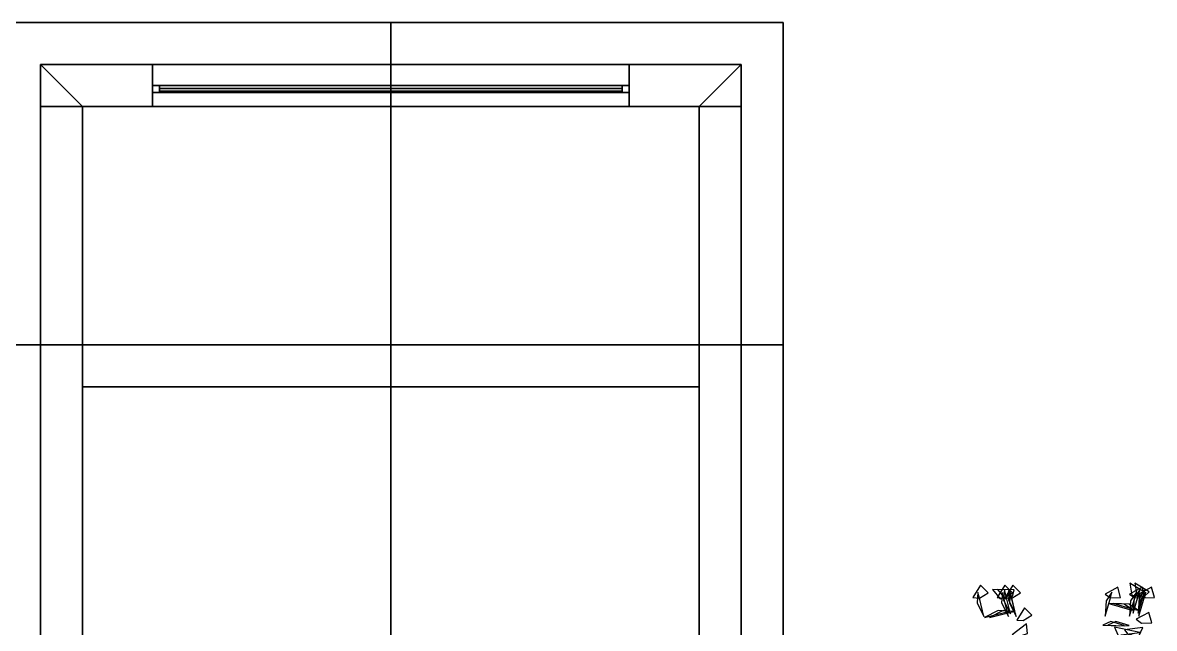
# Model space of a CAD drawing. Header units: millimetres. Extents: x 116.8 to 135.8, y -35.1 to -13.1.
# Drawn here: x 123.72 to 131.79, y -17.86 to -13.54 of the extents above; entities that cross this region are included whole.
import ezdxf

# ---------------------------------------------------------------- set-up
doc = ezdxf.new("R2010")
doc.units = ezdxf.units.MM
for name, color, linetype in [('COPERTURA', 252, 'CONTINUOUS'), ('CROMATO', 251, 'CONTINUOUS'), ('FOGLIE', 62, 'CONTINUOUS'), ('PARETE_INTERNA', 7, 'CONTINUOUS'), ('PAVIMENTO_ESTERNO', 2, 'CONTINUOUS'), ('RIVESTIMENTO', 33, 'CONTINUOUS'), ('SOFFITTO', 41, 'CONTINUOUS'), ('VETRO', 137, 'CONTINUOUS')]:
    doc.layers.add(name, color=color, linetype=linetype)

msp = doc.modelspace()

# ---------------------------------------------------------------- linework, layer by layer
at = {"layer": 'COPERTURA'}
for points in [[(129.143016, -13.5399, 6.3), (123.543016, -13.5399, 6.3), (123.543016, -13.5399, 5.7), (129.143016, -13.5399, 5.7)], [(123.543016, -13.5399, 6.3), (123.543016, -15.8399, 6.3), (126.343016, -15.8399, 6.3), (126.343016, -13.5399, 6.3)], [(126.343016, -13.5399, 6.3), (126.343016, -15.8399, 6.3), (129.143016, -15.8399, 6.3), (129.143016, -13.5399, 6.3)], [(129.143016, -18.1399, 5.7), (129.143016, -13.5399, 5.7), (129.143016, -13.5399, 6.3), (129.143016, -18.1399, 6.3)], [(123.543016, -15.8399, 6.3), (123.543016, -18.1399, 6.3), (126.343016, -18.1399, 6.3), (126.343016, -15.8399, 6.3)], [(126.343016, -15.8399, 6.3), (126.343016, -18.1399, 6.3), (129.143016, -18.1399, 6.3), (129.143016, -15.8399, 6.3)]]:
    msp.add_3dface(points, dxfattribs=at)
at = {"layer": 'CROMATO'}
for points in [[(128.043016, -13.9899, 5.3), (127.993016, -13.9899, 5.25), (124.693016, -13.9899, 5.25), (124.643016, -13.9899, 5.3)], [(128.043016, -14.0399, 5.3), (124.643016, -14.0399, 5.3), (124.643016, -13.9899, 5.3), (128.043016, -13.9899, 5.3)], [(124.693016, -13.9899, 5.25), (124.693016, -13.9899, 4.85), (124.643016, -13.9899, 4.8), (124.643016, -13.9899, 5.3)], [(124.643016, -13.9899, 5.3), (124.643016, -13.9899, 4.8), (124.643016, -14.0399, 4.8), (124.643016, -14.0399, 5.3)], [(124.693016, -14.0399, 5.25), (124.643016, -14.0399, 5.3), (124.643016, -13.9899, 5.3), (124.693016, -13.9899, 5.25)], [(127.993016, -13.9899, 4.85), (128.043016, -13.9899, 4.8), (124.643016, -13.9899, 4.8), (124.693016, -13.9899, 4.85)], [(124.693016, -13.9899, 4.85), (124.643016, -13.9899, 4.8), (124.643016, -14.0399, 4.8), (124.693016, -14.0399, 4.85)], [(124.643016, -13.9899, 4.8), (128.043016, -13.9899, 4.8), (128.043016, -14.0399, 4.8), (124.643016, -14.0399, 4.8)], [(127.993016, -13.9899, 2.05), (128.043016, -13.9899, 2), (124.643016, -13.9899, 2), (124.693016, -13.9899, 2.05)], [(124.643016, -13.9899, 2), (128.043016, -13.9899, 2), (128.043016, -14.0399, 2), (124.643016, -14.0399, 2)], [(128.043016, -13.9899, 2.5), (127.993016, -13.9899, 2.45), (124.693016, -13.9899, 2.45), (124.643016, -13.9899, 2.5)], [(128.043016, -14.0399, 2.5), (124.643016, -14.0399, 2.5), (124.643016, -13.9899, 2.5), (128.043016, -13.9899, 2.5)], [(124.693016, -13.9899, 2.45), (124.693016, -13.9899, 2.05), (124.643016, -13.9899, 2), (124.643016, -13.9899, 2.5)], [(124.643016, -13.9899, 2.5), (124.643016, -13.9899, 2), (124.643016, -14.0399, 2), (124.643016, -14.0399, 2.5)], [(124.643016, -13.9899, 2), (124.693016, -13.9899, 2.05), (124.693016, -14.0399, 2.05), (124.643016, -14.0399, 2)], [(124.693016, -14.0399, 2.45), (124.643016, -14.0399, 2.5), (124.643016, -13.9899, 2.5), (124.693016, -13.9899, 2.45)], [(124.643016, -14.0399, 5.3), (124.693016, -14.0399, 5.25), (127.993016, -14.0399, 5.25), (128.043016, -14.0399, 5.3)], [(124.643016, -14.0399, 5.3), (124.643016, -14.0399, 4.8), (124.693016, -14.0399, 4.85), (124.693016, -14.0399, 5.25)], [(124.693016, -14.0399, 4.85), (124.643016, -14.0399, 4.8), (128.043016, -14.0399, 4.8), (127.993016, -14.0399, 4.85)], [(124.693016, -14.0399, 2.05), (124.643016, -14.0399, 2), (128.043016, -14.0399, 2), (127.993016, -14.0399, 2.05)], [(124.643016, -14.0399, 2.5), (124.693016, -14.0399, 2.45), (127.993016, -14.0399, 2.45), (128.043016, -14.0399, 2.5)], [(124.643016, -14.0399, 2.5), (124.643016, -14.0399, 2), (124.693016, -14.0399, 2.05), (124.693016, -14.0399, 2.45)], [(124.693016, -13.9899, 5.25), (127.993016, -13.9899, 5.25), (127.993016, -14.0399, 5.25), (124.693016, -14.0399, 5.25)], [(124.693016, -13.9899, 4.85), (124.693016, -13.9899, 5.25), (124.693016, -14.0399, 5.25), (124.693016, -14.0399, 4.85)], [(127.993016, -14.0399, 4.85), (124.693016, -14.0399, 4.85), (124.693016, -13.9899, 4.85), (127.993016, -13.9899, 4.85)], [(127.993016, -14.0399, 2.05), (124.693016, -14.0399, 2.05), (124.693016, -13.9899, 2.05), (127.993016, -13.9899, 2.05)], [(124.693016, -13.9899, 2.45), (127.993016, -13.9899, 2.45), (127.993016, -14.0399, 2.45), (124.693016, -14.0399, 2.45)], [(124.693016, -13.9899, 2.05), (124.693016, -13.9899, 2.45), (124.693016, -14.0399, 2.45), (124.693016, -14.0399, 2.05)], [(128.043016, -13.9899, 4.8), (127.993016, -13.9899, 4.85), (127.993016, -13.9899, 5.25), (128.043016, -13.9899, 5.3)], [(128.043016, -13.9899, 5.3), (127.993016, -13.9899, 5.25), (127.993016, -14.0399, 5.25), (128.043016, -14.0399, 5.3)], [(127.993016, -13.9899, 5.25), (127.993016, -13.9899, 4.85), (127.993016, -14.0399, 4.85), (127.993016, -14.0399, 5.25)], [(127.993016, -13.9899, 4.85), (128.043016, -13.9899, 4.8), (128.043016, -14.0399, 4.8), (127.993016, -14.0399, 4.85)], [(128.043016, -13.9899, 2), (127.993016, -13.9899, 2.05), (127.993016, -13.9899, 2.45), (128.043016, -13.9899, 2.5)], [(127.993016, -13.9899, 2.45), (127.993016, -13.9899, 2.05), (127.993016, -14.0399, 2.05), (127.993016, -14.0399, 2.45)], [(128.043016, -13.9899, 2), (127.993016, -13.9899, 2.05), (127.993016, -14.0399, 2.05), (128.043016, -14.0399, 2)], [(127.993016, -13.9899, 2.45), (128.043016, -13.9899, 2.5), (128.043016, -14.0399, 2.5), (127.993016, -14.0399, 2.45)], [(128.043016, -14.0399, 5.3), (127.993016, -14.0399, 5.25), (127.993016, -14.0399, 4.85), (128.043016, -14.0399, 4.8)], [(128.043016, -14.0399, 2.5), (127.993016, -14.0399, 2.45), (127.993016, -14.0399, 2.05), (128.043016, -14.0399, 2)], [(128.043016, -14.0399, 4.8), (128.043016, -14.0399, 5.3), (128.043016, -13.9899, 5.3), (128.043016, -13.9899, 4.8)], [(128.043016, -14.0399, 2), (128.043016, -14.0399, 2.5), (128.043016, -13.9899, 2.5), (128.043016, -13.9899, 2)]]:
    msp.add_3dface(points, dxfattribs=at)
at = {"layer": 'FOGLIE'}
for points in [[(130.543237, -17.648811, 2.646577), (130.604883, -17.610995, 2.613323), (130.550853, -17.55751, 2.507209), (130.496228, -17.644855, 2.620733)], [(130.7422, -17.63514, 3.467007), (130.755258, -17.59034, 3.40252), (130.637211, -17.586372, 3.346939), (130.691889, -17.652937, 3.473747)], [(130.717338, -17.648811, 2.170472), (130.778984, -17.610995, 2.137218), (130.724953, -17.55751, 2.031104), (130.670329, -17.644855, 2.144629)], [(130.778045, -17.63514, 3.615469), (130.791102, -17.59034, 3.550982), (130.673055, -17.586372, 3.495401), (130.727733, -17.652937, 3.622209)], [(130.732285, -17.628153, 3.451949), (130.721608, -17.588308, 3.451949), (130.715082, -17.66253, 3.386761), (130.764603, -17.760212, 3.44438)], [(130.773664, -17.648811, 2.835995), (130.83531, -17.610995, 2.802741), (130.78128, -17.55751, 2.696627), (130.726655, -17.644855, 2.810151)], [(130.768129, -17.628153, 3.600412), (130.757453, -17.588308, 3.600412), (130.750926, -17.66253, 3.535223), (130.800447, -17.760212, 3.592842)], [(131.478231, -17.646565, 2.646577), (131.550526, -17.644638, 2.613323), (131.530477, -17.571304, 2.507209), (131.439498, -17.619634, 2.620733)], [(131.652332, -17.646565, 2.170472), (131.724627, -17.644638, 2.137218), (131.704577, -17.571304, 2.031104), (131.613599, -17.619634, 2.144629)], [(131.683443, -17.636915, 3.467007), (131.717151, -17.604646, 3.40252), (131.616903, -17.542187, 3.346939), (131.630974, -17.627173, 3.473747)], [(131.678349, -17.625906, 3.451949), (131.689026, -17.586062, 3.451949), (131.646262, -17.647076, 3.386761), (131.640308, -17.756432, 3.44438)], [(131.719287, -17.636915, 3.615469), (131.752995, -17.604646, 3.550982), (131.652747, -17.542187, 3.495401), (131.666818, -17.627173, 3.622209)], [(131.714194, -17.625906, 3.600412), (131.72487, -17.586062, 3.600412), (131.682107, -17.647077, 3.535223), (131.676152, -17.756432, 3.592842)], [(131.718899, -17.646565, 3.189234), (131.791194, -17.644638, 3.155979), (131.771145, -17.571304, 3.049866), (131.680166, -17.619634, 3.16339)], [(130.543237, -17.648811, 2.646577), (130.532561, -17.608967, 2.646577), (130.526034, -17.683189, 2.581389), (130.575556, -17.780871, 2.639008)], [(130.717338, -17.648811, 2.170472), (130.706661, -17.608967, 2.170472), (130.700135, -17.683189, 2.105284), (130.749656, -17.780871, 2.162903)], [(130.773664, -17.648811, 2.835995), (130.762988, -17.608967, 2.835995), (130.756461, -17.683189, 2.770807), (130.805982, -17.780871, 2.828425)], [(131.478231, -17.646565, 2.646577), (131.488908, -17.60672, 2.646577), (131.446144, -17.667735, 2.581389), (131.44019, -17.777091, 2.639008)], [(131.652332, -17.646565, 2.170472), (131.663008, -17.60672, 2.170472), (131.620245, -17.667735, 2.105284), (131.61429, -17.777091, 2.162903)], [(131.718899, -17.646565, 3.189234), (131.729576, -17.60672, 3.189234), (131.686812, -17.667735, 3.124045), (131.680858, -17.777091, 3.181664)], [(130.711992, -17.753947, 3.521442), (130.751836, -17.743271, 3.521442), (130.677614, -17.736744, 3.456253), (130.579932, -17.786265, 3.513872)], [(130.747836, -17.753947, 3.669904), (130.78768, -17.743271, 3.669904), (130.713459, -17.736744, 3.604716), (130.615776, -17.786265, 3.662335)], [(130.856177, -17.809371, 1.638587), (130.917823, -17.771555, 1.605332), (130.863792, -17.71807, 1.499219), (130.809168, -17.805416, 1.612743)], [(131.597878, -17.724701, 3.521442), (131.637723, -17.735377, 3.521442), (131.576708, -17.692614, 3.456253), (131.467352, -17.686659, 3.513872)], [(131.633722, -17.724701, 3.669904), (131.673567, -17.735377, 3.669904), (131.612552, -17.692614, 3.604716), (131.503196, -17.686659, 3.662335)], [(131.699836, -17.82687, 1.638587), (131.772131, -17.824943, 1.605332), (131.752082, -17.751609, 1.499219), (131.661103, -17.79994, 1.612743)], [(130.810654, -17.926837, 1.802949), (130.885555, -17.901288, 1.794393), (130.879012, -17.832221, 1.683817), (130.775911, -17.911698, 1.764776)], [(131.540734, -17.84567, 3.291139), (131.574946, -17.8455, 3.268095), (131.481604, -17.815202, 3.255047), (131.423902, -17.84268, 3.361017)], [(131.576578, -17.84567, 3.439602), (131.610791, -17.8455, 3.416558), (131.517448, -17.815202, 3.40351), (131.459746, -17.84268, 3.509479)], [(131.621648, -18.118672, 1.681351), (131.555014, -17.912185, 1.832384), (131.686396, -17.895226, 1.750938), (131.507209, -17.855123, 1.763289)], [(131.60168, -17.905837, 1.802949), (131.67932, -17.921161, 1.794393), (131.708187, -17.858076, 1.683817), (131.579161, -17.875355, 1.764776)]]:
    msp.add_3dface(points, dxfattribs=at)
at = {"layer": 'PARETE_INTERNA'}
for points in [[(124.643016, -13.8399, 5.3), (124.643016, -13.8399, 2), (123.843016, -13.8399), (123.843016, -13.8399, 5.7)], [(128.843016, -13.8399, 5.7), (128.043016, -13.8399, 5.3), (124.643016, -13.8399, 5.3), (123.843016, -13.8399, 5.7)], [(123.843016, -13.8399, 5.7), (124.643016, -13.8399, 5.3), (124.643016, -14.1399, 5.3), (123.843016, -14.1399, 5.7)], [(128.043016, -13.8399, 2), (128.843016, -13.8399), (123.843016, -13.8399), (124.643016, -13.8399, 2)], [(124.643016, -13.8399, 2), (123.843016, -13.8399), (123.843016, -14.1399), (124.643016, -14.1399, 2)], [(124.643016, -13.8399, 5.3), (128.043016, -13.8399, 5.3), (128.043016, -14.1399, 5.3), (124.643016, -14.1399, 5.3)], [(128.043016, -14.1399, 2), (124.643016, -14.1399, 2), (124.643016, -13.8399, 2), (128.043016, -13.8399, 2)], [(128.043016, -13.8399, 4.8), (128.043016, -13.8399, 2.5), (124.643016, -13.8399, 2.5), (124.643016, -13.8399, 4.8)], [(124.643016, -13.8399, 4.8), (124.643016, -13.8399, 2.5), (124.643016, -14.1399, 2.5), (124.643016, -14.1399, 4.8)], [(124.643016, -13.8399, 2.5), (128.043016, -13.8399, 2.5), (128.043016, -14.1399, 2.5), (124.643016, -14.1399, 2.5)], [(128.043016, -14.1399, 4.8), (124.643016, -14.1399, 4.8), (124.643016, -13.8399, 4.8), (128.043016, -13.8399, 4.8)], [(128.843016, -13.8399), (128.043016, -13.8399, 2), (128.043016, -13.8399, 5.3), (128.843016, -13.8399, 5.7)], [(128.843016, -13.8399, 5.7), (128.043016, -13.8399, 5.3), (128.043016, -14.1399, 5.3), (128.843016, -14.1399, 5.7)], [(128.043016, -13.8399, 2), (128.843016, -13.8399), (128.843016, -14.1399), (128.043016, -14.1399, 2)], [(128.043016, -13.8399, 2.5), (128.043016, -13.8399, 4.8), (128.043016, -14.1399, 4.8), (128.043016, -14.1399, 2.5)], [(128.543016, -14.1399, 5.7), (128.543016, -18.1399, 5.7), (128.843016, -18.1399, 5.7), (128.843016, -13.8399, 5.7)], [(128.843016, -13.8399), (128.843016, -18.1399), (128.543016, -18.1399), (128.543016, -14.1399)], [(128.843016, -13.8399, 5.7), (128.543016, -14.1399, 5.7), (128.543016, -14.1399), (128.843016, -13.8399)], [(128.843016, -15.9899), (128.843016, -13.8399), (128.843016, -13.8399, 2.85), (128.843016, -15.9899, 2.85)], [(128.843016, -15.9899, 2.85), (128.843016, -13.8399, 2.85), (128.843016, -13.8399, 5.7), (128.843016, -15.9899, 5.7)], [(123.843016, -14.1399, 5.7), (123.843016, -14.1399), (124.643016, -14.1399, 2), (124.643016, -14.1399, 5.3)], [(123.843016, -14.1399, 5.7), (124.643016, -14.1399, 5.3), (128.043016, -14.1399, 5.3), (128.843016, -14.1399, 5.7)], [(124.643016, -14.1399, 2), (123.843016, -14.1399), (128.843016, -14.1399), (128.043016, -14.1399, 2)], [(124.643016, -14.1399, 4.8), (124.643016, -14.1399, 2.5), (128.043016, -14.1399, 2.5), (128.043016, -14.1399, 4.8)], [(128.843016, -14.1399, 5.7), (128.043016, -14.1399, 5.3), (128.043016, -14.1399, 2), (128.843016, -14.1399)], [(128.543016, -14.1399), (128.543016, -16.1399), (128.543016, -16.1399, 2.85), (128.543016, -14.1399, 2.85)], [(128.543016, -14.1399, 2.85), (128.543016, -16.1399, 2.85), (128.543016, -16.1399, 5.7), (128.543016, -14.1399, 5.7)], [(128.843016, -18.1399), (128.843016, -15.9899), (128.843016, -15.9899, 2.85), (128.843016, -18.1399, 2.85)], [(128.843016, -18.1399, 2.85), (128.843016, -15.9899, 2.85), (128.843016, -15.9899, 5.7), (128.843016, -18.1399, 5.7)], [(128.543016, -16.1399), (128.543016, -18.1399), (128.543016, -18.1399, 2.85), (128.543016, -16.1399, 2.85)], [(128.543016, -16.1399, 2.85), (128.543016, -18.1399, 2.85), (128.543016, -18.1399, 5.7), (128.543016, -16.1399, 5.7)]]:
    msp.add_3dface(points, dxfattribs=at)
at = {"layer": 'PAVIMENTO_ESTERNO'}
for points in [[(126.343016, -14.1399, -0.0183), (126.343016, -16.1399, -0.0183), (124.143016, -16.1399, -0.0183), (124.143016, -14.1399, -0.0183)], [(124.143016, -14.1399), (124.143016, -16.1399), (126.343016, -16.1399), (126.343016, -14.1399)], [(124.143016, -14.1399, -0.0183), (124.143016, -16.1399, -0.0183), (124.143016, -16.1399), (124.143016, -14.1399)], [(126.343016, -14.1399), (124.143016, -14.1399), (124.143016, -14.1399, -0.0183), (126.343016, -14.1399, -0.0183)], [(128.543016, -14.1399, -0.0183), (128.543016, -16.1399, -0.0183), (126.343016, -16.1399, -0.0183), (126.343016, -14.1399, -0.0183)], [(126.343016, -14.1399), (126.343016, -16.1399), (128.543016, -16.1399), (128.543016, -14.1399)], [(126.343016, -14.1399, -0.0183), (126.343016, -16.1399, -0.0183), (126.343016, -16.1399), (126.343016, -14.1399)], [(128.543016, -14.1399), (126.343016, -14.1399), (126.343016, -14.1399, -0.0183), (128.543016, -14.1399, -0.0183)], [(128.543016, -16.1399, -0.0183), (128.543016, -14.1399, -0.0183), (128.543016, -14.1399), (128.543016, -16.1399)], [(126.343016, -16.1399, -0.0183), (126.343016, -18.1399, -0.0183), (124.143016, -18.1399, -0.0183), (124.143016, -16.1399, -0.0183)], [(124.143016, -16.1399), (124.143016, -18.1399), (126.343016, -18.1399), (126.343016, -16.1399)], [(124.143016, -16.1399, -0.0183), (124.143016, -18.1399, -0.0183), (124.143016, -18.1399), (124.143016, -16.1399)], [(126.343016, -16.1399), (124.143016, -16.1399), (124.143016, -16.1399, -0.0183), (126.343016, -16.1399, -0.0183)], [(126.343016, -16.1399, -0.0183), (126.343016, -18.1399, -0.0183), (126.343016, -18.1399), (126.343016, -16.1399)], [(128.543016, -16.1399, -0.0183), (128.543016, -18.1399, -0.0183), (126.343016, -18.1399, -0.0183), (126.343016, -16.1399, -0.0183)], [(126.343016, -16.1399), (126.343016, -18.1399), (128.543016, -18.1399), (128.543016, -16.1399)], [(126.343016, -16.1399, -0.0183), (128.543016, -16.1399, -0.0183), (128.543016, -16.1399), (126.343016, -16.1399)], [(128.543016, -18.1399, -0.0183), (128.543016, -16.1399, -0.0183), (128.543016, -16.1399), (128.543016, -18.1399)]]:
    msp.add_3dface(points, dxfattribs=at)
at = {"layer": 'RIVESTIMENTO'}
for points in [[(124.143016, -14.1399), (124.143016, -18.1399), (123.843016, -18.1399), (123.843016, -13.8399)], [(123.843016, -13.8399, 5.7), (123.843016, -18.1399, 5.7), (124.143016, -18.1399, 5.7), (124.143016, -14.1399, 5.7)], [(123.843016, -13.8399), (123.843016, -18.1399), (123.843016, -18.1399, 5.7), (123.843016, -13.8399, 5.7)], [(124.143016, -14.1399, 5.7), (123.843016, -13.8399, 5.7), (123.843016, -13.8399), (124.143016, -14.1399)], [(124.143016, -18.1399), (124.143016, -14.1399), (124.143016, -14.1399, 5.7), (124.143016, -18.1399, 5.7)]]:
    msp.add_3dface(points, dxfattribs=at)
at = {"layer": 'SOFFITTO'}
for points in [[(126.343016, -13.5399, 5.7), (126.343016, -15.8399, 5.7), (123.543016, -15.8399, 5.7), (123.543016, -13.5399, 5.7)], [(129.143016, -13.5399, 5.7), (129.143016, -15.8399, 5.7), (126.343016, -15.8399, 5.7), (126.343016, -13.5399, 5.7)], [(126.343016, -15.8399, 5.7), (126.343016, -18.1399, 5.7), (123.543016, -18.1399, 5.7), (123.543016, -15.8399, 5.7)], [(129.143016, -15.8399, 5.7), (129.143016, -18.1399, 5.7), (126.343016, -18.1399, 5.7), (126.343016, -15.8399, 5.7)]]:
    msp.add_3dface(points, dxfattribs=at)
at = {"layer": 'VETRO'}
for points in [[(127.993016, -14.0099, 2.45), (127.993016, -14.0099, 2.05), (124.693016, -14.0099, 2.05), (124.693016, -14.0099, 2.45)], [(124.693016, -14.0099, 2.45), (124.693016, -14.0099, 2.05), (124.693016, -14.0299, 2.05), (124.693016, -14.0299, 2.45)], [(124.693016, -14.0099, 2.05), (127.993016, -14.0099, 2.05), (127.993016, -14.0299, 2.05), (124.693016, -14.0299, 2.05)], [(127.993016, -14.0299, 2.45), (124.693016, -14.0299, 2.45), (124.693016, -14.0099, 2.45), (127.993016, -14.0099, 2.45)], [(127.993016, -14.0099, 5.25), (127.993016, -14.0099, 4.85), (124.693016, -14.0099, 4.85), (124.693016, -14.0099, 5.25)], [(124.693016, -14.0099, 5.25), (124.693016, -14.0099, 4.85), (124.693016, -14.0299, 4.85), (124.693016, -14.0299, 5.25)], [(124.693016, -14.0099, 4.85), (127.993016, -14.0099, 4.85), (127.993016, -14.0299, 4.85), (124.693016, -14.0299, 4.85)], [(127.993016, -14.0299, 5.25), (124.693016, -14.0299, 5.25), (124.693016, -14.0099, 5.25), (127.993016, -14.0099, 5.25)], [(124.693016, -14.0299, 2.45), (124.693016, -14.0299, 2.05), (127.993016, -14.0299, 2.05), (127.993016, -14.0299, 2.45)], [(124.693016, -14.0299, 5.25), (124.693016, -14.0299, 4.85), (127.993016, -14.0299, 4.85), (127.993016, -14.0299, 5.25)], [(127.993016, -14.0099, 2.05), (127.993016, -14.0099, 2.45), (127.993016, -14.0299, 2.45), (127.993016, -14.0299, 2.05)], [(127.993016, -14.0099, 4.85), (127.993016, -14.0099, 5.25), (127.993016, -14.0299, 5.25), (127.993016, -14.0299, 4.85)]]:
    msp.add_3dface(points, dxfattribs=at)

doc.saveas('drawing.dxf')
